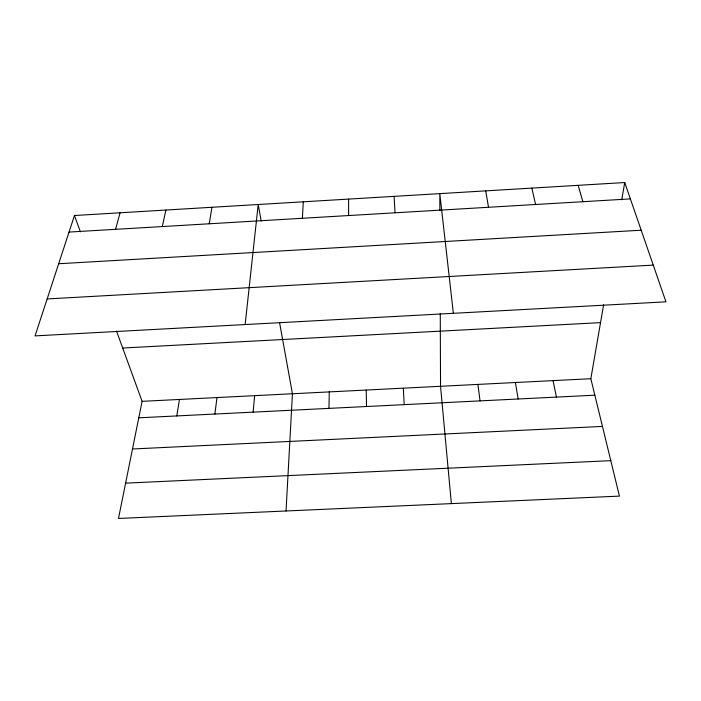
<?xml version="1.0" encoding="UTF-8"?>
<svg xmlns="http://www.w3.org/2000/svg" width="701" height="701" viewBox="0 0 701 701"><rect width="100%" height="100%" fill="white"/><g stroke="black" fill="none" stroke-linecap="round" stroke-linejoin="round"><path stroke-width="1.05" d="M328.962 408.376L329.26 391.903M286.034 510.985L292.44 393.76L279.541 322.451M302.403 218.283L303.296 201.809M253.131 412.135L254.647 395.662M245.148 324.545L258.205 204.508L261.201 221.113M214.874 414.037L216.995 397.563M209.24 223.785L211.947 207.286M176.757 415.93L179.474 399.456M116.532 331.091L142.101 401.34L118.495 518.46L619.43 496.115L590.838 378.715L603.614 304.786M621.752 199.811L624.731 182.54L74.464 215.522L35.05 335.893L665.95 301.833L624.731 182.54M162.29 226.563L165.909 210.046M115.56 229.323L120.081 212.789M69.048 232.075L630.383 198.891M58.674 263.742L641.205 230.217M47.151 298.941L653.262 265.109M122.701 348.029L600.529 322.635M142.101 401.34L590.838 378.715M138.789 417.814L594.851 395.189M132.498 448.99L602.457 426.418M125.619 483.147L610.799 460.662M74.464 215.522L80.396 231.803M578.185 185.336L582.873 201.695M531.849 188.113L535.59 204.49M553.054 380.625L556.436 397.099M485.723 190.874L488.518 207.277M515.41 382.518L518.162 398.992M477.907 384.411L480.045 400.884M453.363 313.312L439.807 193.625L439.869 210.554M451.365 503.616L440.535 386.295L440.263 313.768M394.102 196.368L395.031 212.806M403.312 388.17L404.214 404.643M366.22 390.045L366.518 406.519M348.599 199.093L348.616 215.549"/></g></svg>
